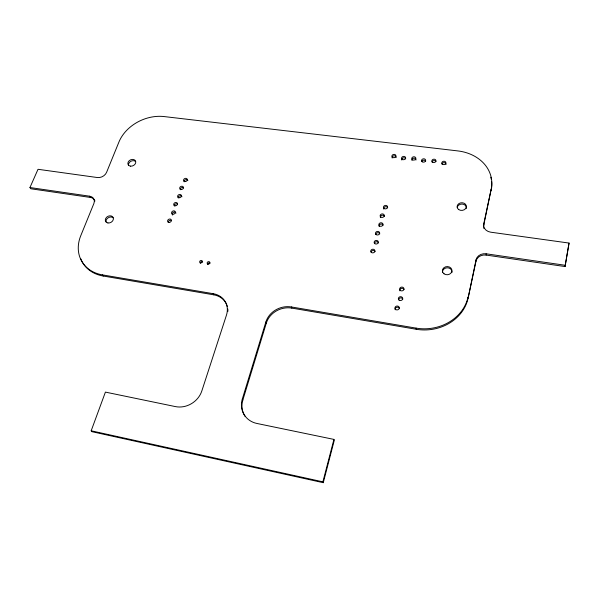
<?xml version="1.0" encoding="UTF-8"?>
<svg xmlns="http://www.w3.org/2000/svg" width="599" height="599" viewBox="0 0 599 599"><rect width="100%" height="100%" fill="white"/><g stroke="black" fill="none" stroke-linecap="round" stroke-linejoin="round"><path stroke-width="0.9" d="M245.261 416.545A21.946 20.067 -28.2 0 1 242.842 400.035L266.315 323.131A21.167 18.726 -20.6 0 1 291.81 308.103L416.253 329.27A43.338 37.774 -5.1 0 0 468.081 298.22L476.04 261.097A8.738 7.428 -0.9 0 1 486.156 255.069L486.156 253.796L565.239 265.282L569.05 243.067L490.708 232.187A8.618 7.173 -1.7 0 1 483.73 223.921L491.18 189.217A41.503 33.956 -5.8 0 0 457.838 150.918L164.163 116.573A37.28 28.909 -24.4 0 0 118.924 142.045L106.592 172.31A7.495 5.795 -27.6 0 1 97.345 177.536L38.014 169.292L29.95 187.532L30.796 188.76L90.419 197.445A7.607 5.953 -29.3 0 1 94.245 199.654M483.603 226.632A8.603 7.166 -1.7 0 1 483.737 225.239L491.18 189.217M486.156 255.069L565.059 266.562L565.239 265.282M569.05 243.067L565.059 266.562M468.081 298.22L476.025 259.831A8.76 7.435 -1 0 1 486.156 253.796M29.95 187.532L89.67 196.202A7.622 5.96 -29.3 0 1 93.878 203.51L80.768 235.692A39.227 31.605 -29.5 0 0 102.466 274.889L213.162 293.675A20.74 17.843 -27.3 0 1 226.474 315.096L201.833 390.93A21.579 19.011 -34.5 0 1 175.402 406.594L105.409 392.105L91.175 430.793L92.021 431.699L323.265 482.689L322.891 481.836L333.928 439.404L256.926 423.463A21.998 20.096 -28.2 0 1 242.31 399.046L265.851 322.015A21.212 18.749 -20.6 0 1 291.399 306.958L416.103 328.125A43.435 37.827 -5.2 0 0 468.044 297.014M323.265 482.689L334.272 440.34L333.928 439.404M80.79 258.783A39.152 31.575 -29.6 0 0 103.23 276.027L213.716 294.82A20.695 17.82 -27.3 0 1 227.373 306.666M91.175 430.793L322.891 481.836M102.466 274.889L103.23 276.027M89.67 196.202L90.419 197.445M242.31 399.046L242.842 400.035M213.162 293.675L213.716 294.82M265.851 322.015L266.315 323.131M291.399 306.958L291.81 308.103M416.103 328.125L416.253 329.27M476.025 259.831L476.04 261.097M483.73 223.921L483.737 225.239M374.42 243.194A2.111 1.797 -10.6 0 1 378.478 242.865M371.021 251.992A2.119 1.812 -10.8 0 1 375.094 251.662M392.173 158.031A2.029 1.64 -9.9 0 1 394.015 155.777A2.029 1.64 -9.9 0 1 396.074 157.657M401.847 160.045A2.037 1.647 -9.3 0 1 403.157 157.889A2.037 1.647 -9.3 0 1 405.71 158.825M412 160.435A2.044 1.655 -8.6 0 1 413.834 158.166A2.044 1.655 -8.6 0 1 415.938 160.06M421.733 161.61A2.059 1.662 -7.9 0 1 423.62 160.195A2.059 1.662 -7.9 0 1 425.687 161.236M431.991 162A2.067 1.67 -7.3 0 1 433.886 160.584A2.067 1.67 -7.3 0 1 435.96 161.625M441.905 164.059A2.074 1.677 -6.6 0 1 444.331 162.636A2.074 1.677 -6.6 0 1 445.963 164.553M379.137 226.444A2.096 1.767 -10.3 0 1 380.515 224.161A2.096 1.767 -10.3 0 1 383.128 225.194M375.745 234.179A2.104 1.782 -10.5 0 1 379.788 233.85M491.644 181.624A41.413 33.911 -5.7 0 1 491.165 190.579M490.806 177.237A41.413 33.911 -5.7 0 1 491.315 179.415M483.932 228.481A8.603 7.166 -1.7 0 1 483.692 227.568M94.635 200.328A7.607 5.953 -29.3 0 1 94.912 201.062M227.8 308.987A20.695 17.82 -27.3 0 1 227.882 311.375M457.232 207.306A4.627 3.834 -4.4 0 1 462.638 204.124A4.627 3.834 -4.4 0 1 466.321 208.512M128.583 165.317A4.118 3.205 -25.9 0 1 130.784 161.348A4.118 3.205 -25.9 0 1 135.486 161.408M106.068 221.885A4.245 3.377 -28.9 0 1 108.374 217.699A4.245 3.377 -28.9 0 1 113.189 217.826M395.213 309.788A2.201 1.939 -7.6 0 1 396.643 307.309A2.201 1.939 -7.6 0 1 399.398 308.485M398.582 299.448A2.194 1.924 -7.5 0 1 402.805 299.148M399.9 290.829A2.179 1.902 -7.5 0 1 401.315 288.396A2.179 1.902 -7.5 0 1 404.048 289.542M200.268 263.275A1.408 1.176 -25.4 0 1 202.619 261.913M207.733 264.473A1.408 1.183 -24.9 0 1 210.084 263.111M184.155 181.819A1.939 1.55 -23.6 0 1 185.615 179.722A1.939 1.55 -23.6 0 1 187.846 180.643M180.306 189.733A1.947 1.565 -24.1 0 1 181.31 187.824A1.947 1.565 -24.1 0 1 183.571 187.869M178.232 197.962A1.962 1.572 -24.4 0 1 179.707 195.836A1.962 1.572 -24.4 0 1 181.946 196.779M174.331 205.996A1.969 1.587 -24.9 0 1 175.342 204.064A1.969 1.587 -24.9 0 1 177.618 204.117M172.647 215.063A1.977 1.602 -25.3 0 1 173.231 212.413A1.977 1.602 -25.3 0 1 175.956 213.169M168.252 222.529A1.984 1.61 -25.8 0 1 171.569 220.627M383.749 209.066A2.082 1.737 -10.1 0 1 385.105 206.812A2.082 1.737 -10.1 0 1 387.703 207.816M380.44 217.579A2.089 1.745 -10.3 0 1 381.81 215.311A2.089 1.745 -10.3 0 1 384.408 216.329M442.549 272.612A4.762 4.088 -3.7 0 1 447.341 267.805A4.762 4.088 -3.7 0 1 451.923 272.597M374.809 243.636A2.119 1.797 -10.6 0 0 378.291 242.535A2.119 1.797 -10.6 0 0 375.618 240.543A2.119 1.797 -10.6 0 0 374.809 243.636M371.395 252.456A2.126 1.812 -10.8 0 0 374.899 251.355A2.126 1.812 -10.8 0 0 372.219 249.341A2.126 1.812 -10.8 0 0 371.395 252.456M392.555 157.342A2.037 1.64 -10 0 0 395.902 156.279A2.037 1.64 -10 0 0 393.311 154.505A2.037 1.64 -10 0 0 392.555 157.342M402.251 159.364A2.044 1.655 -9.3 0 0 405.605 158.293A2.044 1.655 -9.3 0 0 402.992 156.511A2.044 1.655 -9.3 0 0 402.251 159.364M412.434 159.746A2.052 1.655 -8.6 0 0 415.796 158.675A2.052 1.655 -8.6 0 0 413.168 156.886A2.052 1.655 -8.6 0 0 412.434 159.746M422.25 161.79A2.059 1.67 -8 0 0 425.627 160.719A2.059 1.67 -8 0 0 422.969 158.915A2.059 1.67 -8 0 0 422.25 161.79M432.545 162.179A2.067 1.67 -7.3 0 0 435.93 161.109A2.067 1.67 -7.3 0 0 433.249 159.304A2.067 1.67 -7.3 0 0 432.545 162.179M442.481 164.246A2.082 1.685 -6.6 0 0 445.888 163.168A2.082 1.685 -6.6 0 0 443.178 161.356A2.082 1.685 -6.6 0 0 442.481 164.246M379.496 225.913A2.104 1.767 -10.3 0 0 382.956 224.82A2.104 1.767 -10.3 0 0 380.298 222.873A2.104 1.767 -10.3 0 0 379.496 225.913M376.142 234.591A2.111 1.782 -10.5 0 0 379.609 233.498A2.111 1.782 -10.5 0 0 376.951 231.521A2.111 1.782 -10.5 0 0 376.142 234.591M458.714 209.575A4.642 3.841 -4.4 0 0 466.284 207.179A4.642 3.841 -4.4 0 0 460.189 202.994A4.642 3.841 -4.4 0 0 458.714 209.575M130.485 166.148A4.126 3.205 -25.9 0 0 135.711 161.528A4.126 3.205 -25.9 0 0 129.242 160.682A4.126 3.205 -25.9 0 0 130.485 166.148M107.94 222.963A4.253 3.384 -28.9 0 0 113.353 218.118A4.253 3.384 -28.9 0 0 106.742 217.13A4.253 3.384 -28.9 0 0 107.94 222.963M395.639 309.451A2.201 1.939 -7.7 0 0 399.263 308.32A2.201 1.939 -7.7 0 0 396.448 306.134A2.201 1.939 -7.7 0 0 395.639 309.451M399.061 300.084A2.194 1.924 -7.5 0 0 402.678 298.953A2.194 1.924 -7.5 0 0 399.87 296.797A2.194 1.924 -7.5 0 0 399.061 300.084M400.334 290.448A2.186 1.909 -7.6 0 0 403.928 289.324A2.186 1.909 -7.6 0 0 401.128 287.191A2.186 1.909 -7.6 0 0 400.334 290.448M200.62 262.871A1.408 1.183 -25.4 0 0 202.372 261.246A1.408 1.183 -25.4 0 0 200.111 260.879A1.408 1.183 -25.4 0 0 200.62 262.871M208.1 264.077A1.415 1.183 -24.9 0 0 209.852 262.444A1.415 1.183 -24.9 0 0 207.583 262.077A1.415 1.183 -24.9 0 0 208.1 264.077M184.844 181.549A1.947 1.55 -23.6 0 0 187.277 179.356A1.947 1.55 -23.6 0 0 184.17 178.936A1.947 1.55 -23.6 0 0 184.844 181.549M180.988 189.486A1.954 1.565 -24.1 0 0 183.429 187.277A1.954 1.565 -24.1 0 0 180.314 186.843A1.954 1.565 -24.1 0 0 180.988 189.486M178.906 197.73A1.962 1.58 -24.4 0 0 181.362 195.506A1.962 1.58 -24.4 0 0 178.232 195.072A1.962 1.58 -24.4 0 0 178.906 197.73M174.99 205.794A1.969 1.587 -24.9 0 0 177.461 203.555A1.969 1.587 -24.9 0 0 174.324 203.106A1.969 1.587 -24.9 0 0 174.99 205.794M172.871 214.18A1.977 1.602 -25.3 0 0 175.35 211.926A1.977 1.602 -25.3 0 0 172.205 211.469A1.977 1.602 -25.3 0 0 172.871 214.18M168.903 222.364A1.984 1.61 -25.8 0 0 171.396 220.095A1.984 1.61 -25.8 0 0 168.244 219.631A1.984 1.61 -25.8 0 0 168.903 222.364M384.116 208.489A2.082 1.737 -10.1 0 0 387.546 207.404A2.082 1.737 -10.1 0 0 384.902 205.502A2.082 1.737 -10.1 0 0 384.116 208.489M380.799 217.025A2.089 1.752 -10.3 0 0 384.244 215.939A2.089 1.752 -10.3 0 0 381.593 214.008A2.089 1.752 -10.3 0 0 380.799 217.025M444.046 273.81A4.77 4.096 -3.7 0 0 451.848 271.362A4.77 4.096 -3.7 0 0 445.619 266.81A4.77 4.096 -3.7 0 0 444.046 273.81"/></g></svg>
